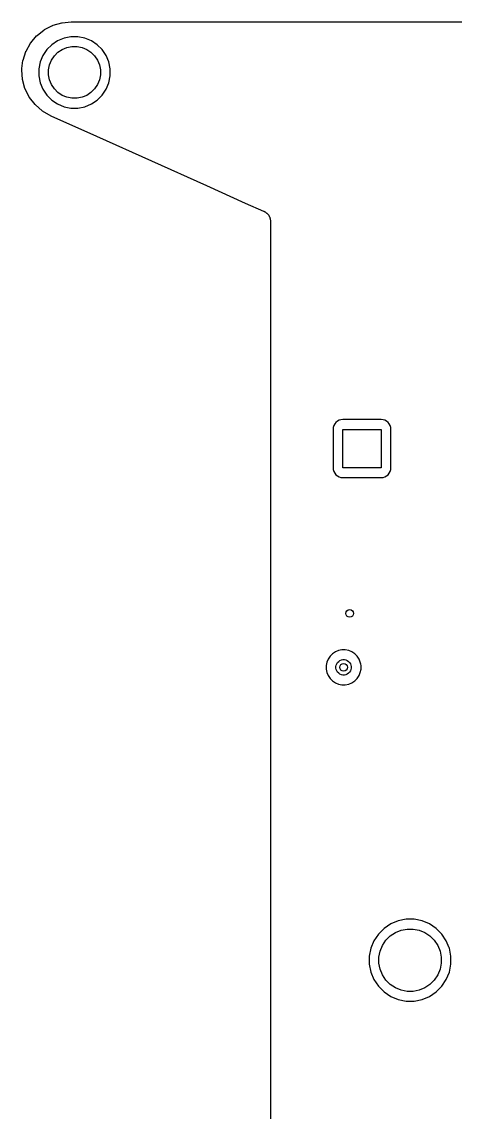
# Model space of a CAD drawing. Extents: x 1.79 to 9.66, y -5.89 to -1.5.
# Drawn here: x 1.785 to 2.676, y -3.735 to -1.499 of the extents above; entities that cross this region are included whole.
import ezdxf

# ---------------------------------------------------------------- set-up
doc = ezdxf.new("R2010")
doc.units = 0
doc.header["$MEASUREMENT"] = 0
doc.layers.add('BLACK', color=7, linetype='CONTINUOUS')

msp = doc.modelspace()

# ---------------------------------------------------------------- linework, layer by layer
at = {"layer": 'BLACK', "linetype": 'CONTINUOUS'}
for p, q in [((1.88733, -1.49876), (2.27921, -1.4986)), ((2.27921, -1.4986), (9.16855, -1.4986)), ((1.81676, -1.52665), (1.83144, -1.51507)), ((1.83144, -1.51507), (1.8315, -1.51503)), ((1.8315, -1.51503), (1.83188, -1.51479)), ((1.83188, -1.51479), (1.83226, -1.51455)), ((1.83226, -1.51455), (1.84887, -1.50606)), ((1.84887, -1.50606), (1.84893, -1.50603)), ((1.84887, -1.50606), (1.84887, -1.50606)), ((1.84887, -1.50606), (1.84887, -1.50606)), ((1.84887, -1.50606), (1.84887, -1.50606)), ((1.84893, -1.50603), (1.84936, -1.50587)), ((1.84936, -1.50587), (1.84978, -1.5057)), ((1.84978, -1.5057), (1.86785, -1.50057)), ((1.86785, -1.50057), (1.86792, -1.50056)), ((1.86792, -1.50056), (1.86835, -1.50048)), ((1.86835, -1.50048), (1.86877, -1.5004)), ((1.86877, -1.5004), (1.88689, -1.49878)), ((1.88689, -1.49878), (1.88696, -1.49877)), ((1.88696, -1.49877), (1.88714, -1.49878)), ((1.88714, -1.49878), (1.88733, -1.49876)), ((1.7942, -1.55859), (1.80334, -1.54233)), ((1.80334, -1.54233), (1.80337, -1.54227)), ((1.80337, -1.54227), (1.80364, -1.5419)), ((1.80364, -1.5419), (1.8039, -1.54153)), ((1.8039, -1.54153), (1.81605, -1.52733)), ((1.81605, -1.52733), (1.8161, -1.52727)), ((1.8161, -1.52727), (1.81643, -1.52696)), ((1.81643, -1.52696), (1.81676, -1.52665)), ((1.85905, -1.53754), (1.84707, -1.54554)), ((1.87236, -1.53202), (1.85905, -1.53754)), ((1.8865, -1.52921), (1.87236, -1.53202)), ((1.90091, -1.52921), (1.8865, -1.52921)), ((1.91504, -1.53202), (1.90091, -1.52921)), ((1.92835, -1.53754), (1.91504, -1.53202)), ((1.94033, -1.54554), (1.92835, -1.53754)), ((1.78799, -1.57722), (1.79381, -1.55948)), ((1.79381, -1.55948), (1.79383, -1.55941)), ((1.79383, -1.55941), (1.79402, -1.559)), ((1.79402, -1.559), (1.7942, -1.55859)), ((1.83688, -1.55573), (1.82888, -1.56771)), ((1.84707, -1.54554), (1.83688, -1.55573)), ((1.85242, -1.56848), (1.85982, -1.56108)), ((1.85982, -1.56108), (1.86852, -1.55526)), ((1.86852, -1.55526), (1.8782, -1.55126)), ((1.8782, -1.55126), (1.88847, -1.54921)), ((1.88847, -1.54921), (1.89894, -1.54921)), ((1.89894, -1.54921), (1.9092, -1.55126)), ((1.9092, -1.55126), (1.91888, -1.55526)), ((1.91888, -1.55526), (1.92758, -1.56108)), ((1.92758, -1.56108), (1.93498, -1.56848)), ((1.95052, -1.55573), (1.94033, -1.54554)), ((1.95853, -1.56771), (1.95052, -1.55573)), ((1.78584, -1.59406), (1.78778, -1.57817)), ((1.78778, -1.57817), (1.78779, -1.5781)), ((1.78779, -1.5781), (1.78789, -1.57766)), ((1.78789, -1.57766), (1.78799, -1.57722)), ((1.82336, -1.58103), (1.82055, -1.59516)), ((1.82888, -1.56771), (1.82336, -1.58103)), ((1.84055, -1.59713), (1.84259, -1.58686)), ((1.84259, -1.58686), (1.8466, -1.57719)), ((1.8466, -1.57719), (1.85242, -1.56848)), ((1.93498, -1.56848), (1.9408, -1.57719)), ((1.9408, -1.57719), (1.94481, -1.58686)), ((1.94481, -1.58686), (1.94685, -1.59713)), ((1.96404, -1.58103), (1.95853, -1.56771)), ((1.96685, -1.59516), (1.96404, -1.58103)), ((1.78548, -1.59762), (1.7855, -1.59716)), ((1.78549, -1.59769), (1.78548, -1.59762)), ((1.78687, -1.61631), (1.78549, -1.59769)), ((1.7855, -1.59716), (1.78551, -1.59671)), ((1.78551, -1.59671), (1.78584, -1.59406)), ((1.78584, -1.59406), (1.78584, -1.59406)), ((1.82055, -1.59516), (1.82055, -1.60957)), ((1.82055, -1.60957), (1.82336, -1.6237)), ((1.84055, -1.6076), (1.84055, -1.59713)), ((1.84259, -1.61787), (1.84055, -1.6076)), ((1.94685, -1.6076), (1.94481, -1.61787)), ((1.94685, -1.59713), (1.94685, -1.6076)), ((1.96404, -1.6237), (1.96685, -1.60957)), ((1.96685, -1.60957), (1.96685, -1.59516)), ((1.78694, -1.61676), (1.78687, -1.61631)), ((1.78702, -1.61721), (1.78694, -1.61676)), ((1.78703, -1.61728), (1.78702, -1.61721)), ((1.79202, -1.63532), (1.78703, -1.61728)), ((1.82336, -1.6237), (1.82888, -1.63701)), ((1.8466, -1.62754), (1.84259, -1.61787)), ((1.85242, -1.63624), (1.8466, -1.62754)), ((1.9408, -1.62754), (1.93498, -1.63624)), ((1.94481, -1.61787), (1.9408, -1.62754)), ((1.95853, -1.63701), (1.96404, -1.6237)), ((1.79218, -1.63575), (1.79202, -1.63532)), ((1.79234, -1.63617), (1.79218, -1.63575)), ((1.79237, -1.63623), (1.79234, -1.63617)), ((1.80076, -1.65294), (1.79237, -1.63623)), ((1.79237, -1.63623), (1.79237, -1.63623)), ((1.79237, -1.63623), (1.79237, -1.63623)), ((1.79237, -1.63623), (1.79237, -1.63623)), ((1.801, -1.65332), (1.80076, -1.65294)), ((1.80123, -1.65371), (1.801, -1.65332)), ((1.80128, -1.65376), (1.80123, -1.65371)), ((1.80128, -1.65377), (1.80128, -1.65376)), ((1.80128, -1.65376), (1.80128, -1.65376)), ((1.81272, -1.66849), (1.80128, -1.65377)), ((1.82888, -1.63701), (1.83688, -1.64899)), ((1.83688, -1.64899), (1.84707, -1.65918)), ((1.85982, -1.64365), (1.85242, -1.63624)), ((1.86852, -1.64946), (1.85982, -1.64365)), ((1.8782, -1.65347), (1.86852, -1.64946)), ((1.88847, -1.65551), (1.8782, -1.65347)), ((1.9092, -1.65347), (1.89894, -1.65551)), ((1.91888, -1.64946), (1.9092, -1.65347)), ((1.92758, -1.64365), (1.91888, -1.64946)), ((1.93498, -1.63624), (1.92758, -1.64365)), ((1.94033, -1.65918), (1.95052, -1.64899)), ((1.95052, -1.64899), (1.95202, -1.64675)), ((1.95202, -1.64675), (1.95853, -1.63701)), ((1.81303, -1.66882), (1.81272, -1.66849)), ((1.81334, -1.66915), (1.81303, -1.66882)), ((1.81339, -1.6692), (1.81334, -1.66915)), ((1.82752, -1.68146), (1.81339, -1.6692)), ((1.84707, -1.65918), (1.85905, -1.66719)), ((1.85905, -1.66719), (1.87236, -1.6727)), ((1.87236, -1.6727), (1.8865, -1.67551)), ((1.8865, -1.67551), (1.90091, -1.67551)), ((1.89894, -1.65551), (1.88847, -1.65551)), ((1.90091, -1.67551), (1.91504, -1.6727)), ((1.91504, -1.6727), (1.92835, -1.66719)), ((1.92835, -1.66719), (1.94033, -1.65918)), ((1.82789, -1.68172), (1.82752, -1.68146)), ((1.82826, -1.68199), (1.82789, -1.68172)), ((1.82832, -1.68202), (1.82826, -1.68199)), ((1.84559, -1.6919), (1.82832, -1.68202)), ((1.84578, -1.69198), (1.84559, -1.6919)), ((1.84596, -1.69209), (1.84578, -1.69198)), ((1.84603, -1.69212), (1.84596, -1.69209)), ((1.9394, -1.73398), (1.84603, -1.69212)), ((2.1655, -1.83535), (1.9394, -1.73398)), ((2.24524, -1.8711), (2.1655, -1.83535)), ((2.1655, -1.83535), (2.1655, -1.83535)), ((2.28255, -1.88783), (2.24524, -1.8711)), ((2.28282, -1.88792), (2.28255, -1.88783)), ((2.28308, -1.88803), (2.28282, -1.88792)), ((2.28314, -1.88805), (2.28308, -1.88803)), ((2.28356, -1.88817), (2.28314, -1.88805)), ((2.28462, -1.88874), (2.28356, -1.88817)), ((2.28475, -1.88879), (2.28462, -1.88874)), ((2.28487, -1.88886), (2.28475, -1.88879)), ((2.28493, -1.88889), (2.28487, -1.88886)), ((2.28506, -1.88895), (2.28493, -1.88889)), ((2.28565, -1.88929), (2.28506, -1.88895)), ((2.28568, -1.8893), (2.28565, -1.88929)), ((2.28571, -1.88932), (2.28568, -1.8893)), ((2.28577, -1.88936), (2.28571, -1.88932)), ((2.2874, -1.89023), (2.28577, -1.88936)), ((2.28755, -1.89032), (2.2874, -1.89023)), ((2.28778, -1.8905), (2.28755, -1.89032)), ((2.28914, -1.89168), (2.28778, -1.8905)), ((2.28917, -1.8917), (2.28914, -1.89168)), ((2.28919, -1.89172), (2.28917, -1.8917)), ((2.28925, -1.89177), (2.28919, -1.89172)), ((2.29068, -1.89294), (2.28925, -1.89177)), ((2.2908, -1.89306), (2.29068, -1.89294)), ((2.291, -1.89328), (2.2908, -1.89306)), ((2.2921, -1.8947), (2.291, -1.89328)), ((2.29212, -1.89473), (2.2921, -1.8947)), ((2.29214, -1.89476), (2.29212, -1.89473)), ((2.29219, -1.89481), (2.29214, -1.89476)), ((2.29336, -1.89624), (2.29219, -1.89481)), ((2.29345, -1.89638), (2.29336, -1.89624)), ((2.29361, -1.89663), (2.29345, -1.89638)), ((2.29441, -1.89824), (2.29361, -1.89663)), ((2.29443, -1.89827), (2.29441, -1.89824)), ((2.29444, -1.89831), (2.29443, -1.89827)), ((2.29447, -1.89837), (2.29444, -1.89831)), ((2.29534, -1.9), (2.29447, -1.89837)), ((2.29541, -1.90016), (2.29534, -1.9)), ((2.29551, -1.90043), (2.29541, -1.90016)), ((2.29598, -1.90217), (2.29551, -1.90043)), ((2.296, -1.9022), (2.29598, -1.90217)), ((2.296, -1.90224), (2.296, -1.9022)), ((2.29602, -1.90231), (2.296, -1.90224)), ((2.29656, -1.90408), (2.29602, -1.90231)), ((2.29659, -1.90424), (2.29656, -1.90408)), ((2.29664, -1.90453), (2.29659, -1.90424)), ((2.29676, -1.90633), (2.29664, -1.90453)), ((2.29677, -1.90636), (2.29676, -1.90633)), ((2.29677, -1.9064), (2.29677, -1.90636)), ((2.29677, -1.90647), (2.29677, -1.9064)), ((2.29684, -1.90714), (2.29677, -1.90647)), ((2.29684, -1.90728), (2.29684, -1.90714)), ((2.29685, -1.90742), (2.29684, -1.90728)), ((2.29684, -1.90982), (2.29687, -1.90954)), ((2.29684, -1.90989), (2.29684, -1.90982)), ((2.29684, -5.48115), (2.29684, -1.90989)), ((2.29685, -1.90756), (2.29685, -1.90742)), ((2.29685, -1.90763), (2.29685, -1.90756)), ((2.29694, -1.90883), (2.29685, -1.90763)), ((2.29687, -1.90954), (2.29688, -1.90926)), ((2.29688, -1.90926), (2.29694, -1.90883)), ((2.42817, -2.32348), (2.42631, -2.32696)), ((2.43067, -2.32044), (2.42817, -2.32348)), ((2.43372, -2.31794), (2.43067, -2.32044)), ((2.43719, -2.31608), (2.43372, -2.31794)), ((2.44096, -2.31494), (2.43719, -2.31608)), ((2.44513, -2.31452), (2.44096, -2.31494)), ((2.52338, -2.31452), (2.44513, -2.31452)), ((2.52754, -2.31494), (2.52338, -2.31452)), ((2.53131, -2.31608), (2.52754, -2.31494)), ((2.53479, -2.31794), (2.53131, -2.31608)), ((2.53783, -2.32044), (2.53479, -2.31794)), ((2.54033, -2.32348), (2.53783, -2.32044)), ((2.54219, -2.32696), (2.54033, -2.32348)), ((2.42517, -2.33072), (2.42476, -2.33489)), ((2.42476, -2.33489), (2.42476, -2.41314)), ((2.42631, -2.32696), (2.42517, -2.33072)), ((2.44488, -2.41339), (2.44488, -2.33465)), ((2.44488, -2.33465), (2.52362, -2.33465)), ((2.52362, -2.33465), (2.52362, -2.41339)), ((2.54333, -2.33072), (2.54219, -2.32696)), ((2.54374, -2.33489), (2.54333, -2.33072)), ((2.54374, -2.41314), (2.54374, -2.33489)), ((2.42476, -2.41314), (2.42517, -2.41731)), ((2.52362, -2.41339), (2.44488, -2.41339)), ((2.54333, -2.41731), (2.54374, -2.41314)), ((2.42517, -2.41731), (2.42631, -2.42108)), ((2.42631, -2.42108), (2.42817, -2.42455)), ((2.42817, -2.42455), (2.43067, -2.4276)), ((2.43067, -2.4276), (2.43372, -2.4301)), ((2.43372, -2.4301), (2.43719, -2.43195)), ((2.43719, -2.43195), (2.44096, -2.4331)), ((2.44096, -2.4331), (2.44513, -2.43351)), ((2.44513, -2.43351), (2.52338, -2.43351)), ((2.52338, -2.43351), (2.52754, -2.4331)), ((2.52754, -2.4331), (2.53131, -2.43195)), ((2.53131, -2.43195), (2.53479, -2.4301)), ((2.53479, -2.4301), (2.53783, -2.4276)), ((2.53783, -2.4276), (2.54033, -2.42455)), ((2.54033, -2.42455), (2.54219, -2.42108)), ((2.54219, -2.42108), (2.54333, -2.41731)), ((2.42371, -2.79503), (2.41873, -2.80001)), ((2.42957, -2.79112), (2.42371, -2.79503)), ((2.43607, -2.78843), (2.42957, -2.79112)), ((2.44298, -2.78705), (2.43607, -2.78843)), ((2.45002, -2.78705), (2.44298, -2.78705)), ((2.45693, -2.78843), (2.45002, -2.78705)), ((2.46343, -2.79112), (2.45693, -2.78843)), ((2.46929, -2.79503), (2.46343, -2.79112)), ((2.47427, -2.80001), (2.46929, -2.79503)), ((2.41213, -2.81237), (2.41075, -2.81928)), ((2.41482, -2.80587), (2.41213, -2.81237)), ((2.41873, -2.80001), (2.41482, -2.80587)), ((2.43075, -2.82125), (2.43136, -2.81821)), ((2.43136, -2.81821), (2.43254, -2.81534)), ((2.43254, -2.81534), (2.43427, -2.81276)), ((2.43427, -2.81276), (2.43646, -2.81057)), ((2.43646, -2.81057), (2.43904, -2.80884)), ((2.43904, -2.80884), (2.44191, -2.80766)), ((2.44191, -2.80766), (2.44495, -2.80705)), ((2.44495, -2.80705), (2.44805, -2.80705)), ((2.44805, -2.80705), (2.45109, -2.80766)), ((2.45109, -2.80766), (2.45396, -2.80884)), ((2.45396, -2.80884), (2.45654, -2.81057)), ((2.45654, -2.81057), (2.45873, -2.81276)), ((2.45873, -2.81276), (2.46046, -2.81534)), ((2.46046, -2.81534), (2.46164, -2.81821)), ((2.46164, -2.81821), (2.46225, -2.82125)), ((2.47818, -2.80587), (2.47427, -2.80001)), ((2.48087, -2.81237), (2.47818, -2.80587)), ((2.48163, -2.81616), (2.48087, -2.81237)), ((2.48225, -2.81928), (2.48163, -2.81616)), ((2.41075, -2.81928), (2.41075, -2.82632)), ((2.41075, -2.82632), (2.41213, -2.83323)), ((2.41213, -2.83323), (2.41482, -2.83973)), ((2.41482, -2.83973), (2.41873, -2.84559)), ((2.43075, -2.82435), (2.43075, -2.82125)), ((2.43136, -2.82739), (2.43075, -2.82435)), ((2.43254, -2.83026), (2.43136, -2.82739)), ((2.43427, -2.83284), (2.43254, -2.83026)), ((2.43646, -2.83503), (2.43427, -2.83284)), ((2.43904, -2.83676), (2.43646, -2.83503)), ((2.44191, -2.83794), (2.43904, -2.83676)), ((2.44495, -2.83855), (2.44191, -2.83794)), ((2.44805, -2.83855), (2.44495, -2.83855)), ((2.45109, -2.83794), (2.44805, -2.83855)), ((2.45396, -2.83676), (2.45109, -2.83794)), ((2.45654, -2.83503), (2.45396, -2.83676)), ((2.45873, -2.83284), (2.45654, -2.83503)), ((2.46046, -2.83026), (2.45873, -2.83284)), ((2.46164, -2.82739), (2.46046, -2.83026)), ((2.46225, -2.82435), (2.46164, -2.82739)), ((2.46225, -2.82125), (2.46225, -2.82435)), ((2.47427, -2.84559), (2.47818, -2.83973)), ((2.47818, -2.83973), (2.48087, -2.83323)), ((2.48087, -2.83323), (2.48225, -2.82632)), ((2.48225, -2.82632), (2.48225, -2.81928)), ((2.41873, -2.84559), (2.42371, -2.85057)), ((2.42371, -2.85057), (2.42957, -2.85448)), ((2.42957, -2.85448), (2.43607, -2.85717)), ((2.43607, -2.85717), (2.44298, -2.85855)), ((2.44298, -2.85855), (2.45002, -2.85855)), ((2.45002, -2.85855), (2.45693, -2.85717)), ((2.45693, -2.85717), (2.46343, -2.85448)), ((2.46343, -2.85448), (2.46929, -2.85057)), ((2.46929, -2.85057), (2.47427, -2.84559)), ((2.54332, -3.34916), (2.52957, -3.35835)), ((2.55861, -3.34283), (2.54332, -3.34916)), ((2.57483, -3.3396), (2.55861, -3.34283)), ((2.59137, -3.3396), (2.57483, -3.3396)), ((2.6076, -3.34283), (2.59137, -3.3396)), ((2.62288, -3.34916), (2.6076, -3.34283)), ((2.63663, -3.35835), (2.62288, -3.34916)), ((2.51787, -3.37004), (2.50868, -3.3838)), ((2.52957, -3.35835), (2.51787, -3.37004)), ((2.53341, -3.38279), (2.54232, -3.37388)), ((2.54232, -3.37388), (2.5528, -3.36688)), ((2.5528, -3.36688), (2.56444, -3.36206)), ((2.56444, -3.36206), (2.5768, -3.3596)), ((2.5768, -3.3596), (2.5894, -3.3596)), ((2.5894, -3.3596), (2.60176, -3.36206)), ((2.60176, -3.36206), (2.61341, -3.36688)), ((2.61341, -3.36688), (2.62388, -3.37388)), ((2.62388, -3.37388), (2.6328, -3.38279)), ((2.64833, -3.37004), (2.63663, -3.35835)), ((2.65752, -3.3838), (2.64833, -3.37004)), ((2.50235, -3.39908), (2.49913, -3.4153)), ((2.50868, -3.3838), (2.50235, -3.39908)), ((2.52158, -3.40491), (2.52641, -3.39327)), ((2.52641, -3.39327), (2.53341, -3.38279)), ((2.6328, -3.38279), (2.6398, -3.39327)), ((2.6398, -3.39327), (2.64462, -3.40491)), ((2.66345, -3.39812), (2.65752, -3.3838)), ((2.66385, -3.39908), (2.66345, -3.39812)), ((2.66345, -3.39812), (2.66345, -3.39812)), ((2.66708, -3.4153), (2.66385, -3.39908)), ((2.49913, -3.4153), (2.49913, -3.43185)), ((2.51913, -3.41727), (2.52158, -3.40491)), ((2.51913, -3.42988), (2.51913, -3.41727)), ((2.64462, -3.40491), (2.64708, -3.41727)), ((2.64708, -3.41727), (2.64708, -3.42988)), ((2.66708, -3.43185), (2.66708, -3.4153)), ((2.49913, -3.43185), (2.50235, -3.44807)), ((2.52158, -3.44224), (2.51913, -3.42988)), ((2.52641, -3.45388), (2.52158, -3.44224)), ((2.64462, -3.44224), (2.6398, -3.45388)), ((2.64708, -3.42988), (2.64462, -3.44224)), ((2.66385, -3.44807), (2.66708, -3.43185)), ((2.50235, -3.44807), (2.50868, -3.46335)), ((2.50868, -3.46335), (2.51787, -3.47711)), ((2.53341, -3.46436), (2.52641, -3.45388)), ((2.54232, -3.47327), (2.53341, -3.46436)), ((2.6328, -3.46436), (2.62388, -3.47327)), ((2.6398, -3.45388), (2.6328, -3.46436)), ((2.64833, -3.47711), (2.65752, -3.46335)), ((2.65752, -3.46335), (2.66385, -3.44807)), ((2.51787, -3.47711), (2.52957, -3.4888)), ((2.52957, -3.4888), (2.54332, -3.49799)), ((2.5528, -3.48027), (2.54232, -3.47327)), ((2.56444, -3.48509), (2.5528, -3.48027)), ((2.5768, -3.48755), (2.56444, -3.48509)), ((2.5894, -3.48755), (2.5768, -3.48755)), ((2.60176, -3.48509), (2.5894, -3.48755)), ((2.61341, -3.48027), (2.60176, -3.48509)), ((2.62388, -3.47327), (2.61341, -3.48027)), ((2.62288, -3.49799), (2.63663, -3.4888)), ((2.63663, -3.4888), (2.64833, -3.47711)), ((2.54332, -3.49799), (2.55861, -3.50432)), ((2.55861, -3.50432), (2.57483, -3.50755)), ((2.57483, -3.50755), (2.59137, -3.50755)), ((2.59137, -3.50755), (2.6076, -3.50432)), ((2.6076, -3.50432), (2.62288, -3.49799))]:
    msp.add_line(p, q, dxfattribs=at)
at = {"layer": 'BLACK'}
for centre in [(2.459, -2.7123), (2.4465, -2.8228)]:
    msp.add_circle(centre, 0.00787, dxfattribs=at)

doc.saveas('drawing.dxf')
